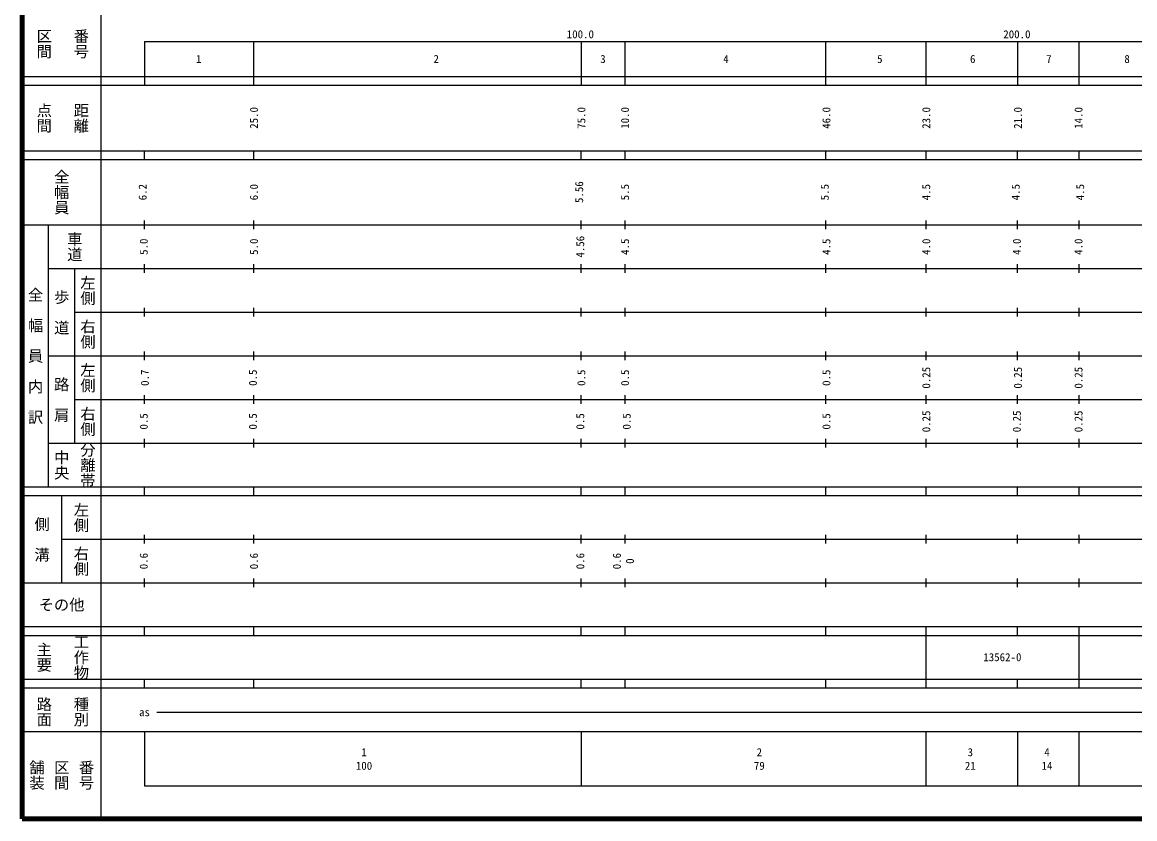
# Model space of a CAD drawing. Units: millimetres on the paper, enlarged 1000 times. Extents: x 40000 to 680000, y 20000 to 380000.
# Drawn here: x 40000 to 294841, y 20000 to 202409 of the extents above; entities that cross this region are included whole.
import ezdxf
from ezdxf.enums import TextEntityAlignment as Align

# ---------------------------------------------------------------- set-up
doc = ezdxf.new("R2010")
doc.units = ezdxf.units.MM
doc.header["$LTSCALE"] = 1000
doc.layers.add('M-TTL', color=2, linetype='Continuous', lineweight=140)
doc.layers.add('M-TTL-BAND', color=7, linetype='Continuous', lineweight=25)
doc.styles.add('@ＭＳ ゴシック', font='')
doc.styles.add('ＭＳ ゴシック', font='')
doc.styles.get('@ＭＳ ゴシック').set_extended_font_data('@MS Gothic')
doc.styles.get('ＭＳ ゴシック').set_extended_font_data('MS Gothic')

msp = doc.modelspace()

# ---------------------------------------------------------------- linework, layer by layer
at = {"layer": 'M-TTL'}
for p, q in [((40000, 380000), (40000, 20000)), ((40000, 20000), (680000, 20000))]:
    msp.add_line(p, q, dxfattribs=at)
at = {"layer": 'M-TTL-BAND'}
for p, q in [((58000, 370000), (58000, 20000)), ((68000, 198000), (579000, 198000)), ((68000, 198000), (68000, 188000)), ((93000, 198000), (93000, 188000)), ((168000, 198000), (168000, 188000)), ((178000, 198000), (178000, 188000)), ((224000, 198000), (224000, 188000)), ((247000, 198000), (247000, 188000)), ((268000, 198000), (268000, 188000)), ((282000, 198000), (282000, 188000)), ((40000, 190000), (579000, 190000)), ((40000, 188000), (579000, 188000)), ((40000, 173000), (579000, 173000)), ((40000, 171000), (579000, 171000)), ((68000, 171000), (68000, 173000)), ((93000, 173000), (93000, 171000)), ((168000, 171000), (168000, 173000)), ((178000, 173000), (178000, 171000)), ((224000, 173000), (224000, 171000)), ((247000, 173000), (247000, 171000)), ((268000, 171000), (268000, 173000)), ((282000, 173000), (282000, 171000)), ((40000, 156000), (579000, 156000)), ((46000, 96000), (46000, 156000)), ((68000, 155000), (68000, 157000)), ((93000, 157000), (93000, 155000)), ((168000, 155000), (168000, 157000)), ((178000, 157000), (178000, 155000)), ((224000, 157000), (224000, 155000)), ((247000, 157000), (247000, 155000)), ((268000, 155000), (268000, 157000)), ((282000, 157000), (282000, 155000)), ((46000, 146000), (579000, 146000)), ((52000, 146000), (52000, 106000)), ((68000, 145000), (68000, 147000)), ((93000, 147000), (93000, 145000)), ((168000, 145000), (168000, 147000)), ((178000, 147000), (178000, 145000)), ((224000, 147000), (224000, 145000)), ((247000, 147000), (247000, 145000)), ((268000, 145000), (268000, 147000)), ((282000, 147000), (282000, 145000)), ((52000, 136000), (579000, 136000)), ((68000, 135000), (68000, 137000)), ((93000, 137000), (93000, 135000)), ((168000, 135000), (168000, 137000)), ((178000, 137000), (178000, 135000)), ((224000, 137000), (224000, 135000)), ((247000, 137000), (247000, 135000)), ((268000, 135000), (268000, 137000)), ((282000, 137000), (282000, 135000)), ((46000, 126000), (579000, 126000)), ((68000, 125000), (68000, 127000)), ((93000, 127000), (93000, 125000)), ((168000, 125000), (168000, 127000)), ((178000, 127000), (178000, 125000)), ((224000, 127000), (224000, 125000)), ((247000, 127000), (247000, 125000)), ((268000, 125000), (268000, 127000)), ((282000, 127000), (282000, 125000)), ((52000, 116000), (579000, 116000)), ((68000, 115000), (68000, 117000)), ((93000, 117000), (93000, 115000)), ((168000, 115000), (168000, 117000)), ((178000, 117000), (178000, 115000)), ((224000, 117000), (224000, 115000)), ((247000, 117000), (247000, 115000)), ((268000, 115000), (268000, 117000)), ((282000, 117000), (282000, 115000)), ((46000, 106000), (579000, 106000)), ((68000, 105000), (68000, 107000)), ((93000, 107000), (93000, 105000)), ((168000, 105000), (168000, 107000)), ((178000, 107000), (178000, 105000)), ((224000, 107000), (224000, 105000)), ((247000, 107000), (247000, 105000)), ((268000, 105000), (268000, 107000)), ((282000, 107000), (282000, 105000)), ((40000, 96000), (579000, 96000)), ((68000, 94000), (68000, 96000)), ((93000, 96000), (93000, 94000)), ((168000, 94000), (168000, 96000)), ((178000, 96000), (178000, 94000)), ((224000, 96000), (224000, 94000)), ((247000, 96000), (247000, 94000)), ((268000, 94000), (268000, 96000)), ((282000, 96000), (282000, 94000)), ((40000, 94000), (579000, 94000)), ((49000, 94000), (49000, 74000)), ((68000, 83000), (68000, 85000)), ((93000, 85000), (93000, 83000)), ((168000, 83000), (168000, 85000)), ((178000, 85000), (178000, 83000)), ((224000, 85000), (224000, 83000)), ((247000, 85000), (247000, 83000)), ((268000, 83000), (268000, 85000)), ((282000, 85000), (282000, 83000)), ((49000, 84000), (579000, 84000)), ((40000, 74000), (579000, 74000)), ((68000, 73000), (68000, 75000)), ((93000, 75000), (93000, 73000)), ((168000, 73000), (168000, 75000)), ((178000, 75000), (178000, 73000)), ((224000, 75000), (224000, 73000)), ((247000, 75000), (247000, 73000)), ((268000, 73000), (268000, 75000)), ((282000, 75000), (282000, 73000)), ((40000, 64000), (579000, 64000)), ((68000, 62000), (68000, 64000)), ((93000, 64000), (93000, 62000)), ((168000, 62000), (168000, 64000)), ((178000, 64000), (178000, 62000)), ((224000, 64000), (224000, 62000)), ((247000, 64000), (247000, 52000)), ((268000, 62000), (268000, 64000)), ((282000, 64000), (282000, 52000)), ((40000, 62000), (579000, 62000)), ((40000, 52000), (579000, 52000)), ((68000, 50000), (68000, 52000)), ((93000, 52000), (93000, 50000)), ((168000, 50000), (168000, 52000)), ((178000, 52000), (178000, 50000)), ((224000, 52000), (224000, 50000)), ((247000, 52000), (247000, 50000)), ((268000, 50000), (268000, 52000)), ((282000, 52000), (282000, 50000)), ((40000, 50000), (579000, 50000)), ((70805, 44406), (565903, 44406)), ((40000, 40000), (579000, 40000)), ((68000, 40000), (68000, 27500)), ((168000, 40000), (168000, 27500)), ((247000, 40000), (247000, 27500)), ((268000, 40000), (268000, 27500)), ((282000, 40000), (282000, 27500)), ((68000, 27500), (579000, 27500))]:
    msp.add_line(p, q, dxfattribs=at)

# ---------------------------------------------------------------- texts
for s, height, rotation, style, p in [('区間', 2566, 270, '@ＭＳ ゴシック', (45000, 197500)), ('番号', 2566, 270, '@ＭＳ ゴシック', (53500, 197500)), ('点間', 2566, 270, '@ＭＳ ゴシック', (45000, 180500)), ('距離', 2566, 270, '@ＭＳ ゴシック', (53500, 180500)), ('25.0', 1833, 90, 'ＭＳ ゴシック', (93073, 180500)), ('75.0', 1833, 90, 'ＭＳ ゴシック', (168073, 180500)), ('10.0', 1833, 90, 'ＭＳ ゴシック', (178076, 180500)), ('46.0', 1833, 90, 'ＭＳ ゴシック', (224202, 180500)), ('23.0', 1833, 90, 'ＭＳ ゴシック', (247078, 180500)), ('21.0', 1833, 90, 'ＭＳ ゴシック', (268073, 180500)), ('14.0', 1833, 90, 'ＭＳ ゴシック', (281954, 180500)), ('全幅員', 2566, 270, '@ＭＳ ゴシック', (49000, 163500)), ('5.56', 1833, 90, 'ＭＳ ゴシック', (167572, 163500)), ('6.2', 1833, 90, 'ＭＳ ゴシック', (67572, 163500)), ('6.0', 1833, 90, 'ＭＳ ゴシック', (93073, 163500)), ('5.5', 1833, 90, 'ＭＳ ゴシック', (178076, 163500)), ('5.5', 1833, 90, 'ＭＳ ゴシック', (223827, 163500)), ('4.5', 1833, 90, 'ＭＳ ゴシック', (247078, 163500)), ('4.5', 1833, 90, 'ＭＳ ゴシック', (267572, 163500)), ('4.5', 1833, 90, 'ＭＳ ゴシック', (282329, 163500)), ('車道', 2566, 270, '@ＭＳ ゴシック', (52000, 151000)), ('4.56', 1833, 90, 'ＭＳ ゴシック', (167822, 151000)), ('5.0', 1833, 90, 'ＭＳ ゴシック', (67822, 151000)), ('5.0', 1833, 90, 'ＭＳ ゴシック', (93073, 151000)), ('4.5', 1833, 90, 'ＭＳ ゴシック', (178076, 151000)), ('4.5', 1833, 90, 'ＭＳ ゴシック', (224202, 151000)), ('4.0', 1833, 90, 'ＭＳ ゴシック', (247078, 151000)), ('4.0', 1833, 90, 'ＭＳ ゴシック', (267822, 151000)), ('4.0', 1833, 90, 'ＭＳ ゴシック', (281954, 151000)), ('左側', 2566, 270, '@ＭＳ ゴシック', (55000, 141000)), ('全\u3000幅\u3000員\u3000内\u3000訳', 2566, 270, '@ＭＳ ゴシック', (43000, 126000)), ('歩\u3000道', 2566, 270, '@ＭＳ ゴシック', (49000, 136000)), ('右側', 2566, 270, '@ＭＳ ゴシック', (55000, 131000)), ('左側', 2566, 270, '@ＭＳ ゴシック', (55000, 121000)), ('0.7', 1833, 90, 'ＭＳ ゴシック', (68072, 121000)), ('0.5', 1833, 90, 'ＭＳ ゴシック', (92823, 121000)), ('0.5', 1833, 90, 'ＭＳ ゴシック', (168072, 121000)), ('0.5', 1833, 90, 'ＭＳ ゴシック', (178076, 121000)), ('0.5', 1833, 90, 'ＭＳ ゴシック', (224202, 121000)), ('0.25', 1833, 90, 'ＭＳ ゴシック', (247078, 121000)), ('0.25', 1833, 90, 'ＭＳ ゴシック', (268072, 121000)), ('0.25', 1833, 90, 'ＭＳ ゴシック', (281954, 121000)), ('路\u3000肩', 2566, 270, '@ＭＳ ゴシック', (49000, 116000)), ('右側', 2566, 270, '@ＭＳ ゴシック', (55000, 111000)), ('0.5', 1833, 90, 'ＭＳ ゴシック', (67822, 111000)), ('0.5', 1833, 90, 'ＭＳ ゴシック', (92823, 111000)), ('0.5', 1833, 90, 'ＭＳ ゴシック', (167822, 111000)), ('0.5', 1833, 90, 'ＭＳ ゴシック', (178451, 111000)), ('0.5', 1833, 90, 'ＭＳ ゴシック', (224202, 111000)), ('0.25', 1833, 90, 'ＭＳ ゴシック', (247078, 111000)), ('0.25', 1833, 90, 'ＭＳ ゴシック', (267822, 111000)), ('0.25', 1833, 90, 'ＭＳ ゴシック', (281954, 111000)), ('分離帯', 2566, 270, '@ＭＳ ゴシック', (55000, 101000)), ('中央', 2566, 270, '@ＭＳ ゴシック', (49000, 101000)), ('左側', 2566, 270, '@ＭＳ ゴシック', (53500, 89000)), ('側\u3000溝', 2566, 270, '@ＭＳ ゴシック', (44500, 84000)), ('右側', 2566, 270, '@ＭＳ ゴシック', (53500, 79000)), ('0.6', 1833, 90, 'ＭＳ ゴシック', (67822, 79000)), ('0.6', 1833, 90, 'ＭＳ ゴシック', (93073, 79000)), ('0.6', 1833, 90, 'ＭＳ ゴシック', (167822, 79000)), ('0.6', 1833, 90, 'ＭＳ ゴシック', (176201, 79000)), ('0', 1833, 90, 'ＭＳ ゴシック', (179201, 79000)), ('工作物', 2566, 270, '@ＭＳ ゴシック', (53500, 57000)), ('主要', 2566, 270, '@ＭＳ ゴシック', (45000, 57000)), ('路面', 2566, 270, '@ＭＳ ゴシック', (45000, 44500)), ('種別', 2566, 270, '@ＭＳ ゴシック', (53500, 44500)), ('舗装', 2566, 270, '@ＭＳ ゴシック', (43333, 30000)), ('区間', 2566, 270, '@ＭＳ ゴシック', (49000, 30000)), ('番号', 2566, 270, '@ＭＳ ゴシック', (54667, 30000))]:
    msp.add_text(s, height=height, rotation=rotation, dxfattribs=dict(at, style=style)).set_placement(p, align=Align.MIDDLE_CENTER)
at = {"layer": 'M-TTL-BAND', "style": 'ＭＳ ゴシック'}
for s, p in [('100.0', (167844, 198195)), ('200.0', (267844, 198195))]:
    msp.add_text(s, height=1833, dxfattribs=at).set_placement(p, align=Align.BOTTOM_CENTER)
for s, height, p in [('1', 1833, (80446, 194000)), ('2', 1833, (134823, 194000)), ('3', 1833, (173031, 194000)), ('4', 1833, (201200, 194000)), ('5', 1833, (236451, 194000)), ('6', 1833, (257730, 194000)), ('7', 1833, (275179, 194000)), ('8', 1833, (293078, 194000)), ('その他', 2566, (49000, 69000)), ('13562-0', 1833, (264518, 57000)), ('as', 1833, (68006, 44406)), ('1', 1833, (118288, 35238)), ('2', 1833, (208844, 35238)), ('3', 1833, (257165, 35238)), ('4', 1833, (274736, 35238)), ('100', 1833, (118288, 32131)), ('79', 1833, (208844, 32131)), ('21', 1833, (257165, 32131)), ('14', 1833, (274736, 32131))]:
    msp.add_text(s, height=height, dxfattribs=at).set_placement(p, align=Align.MIDDLE_CENTER)

doc.saveas('drawing.dxf')
